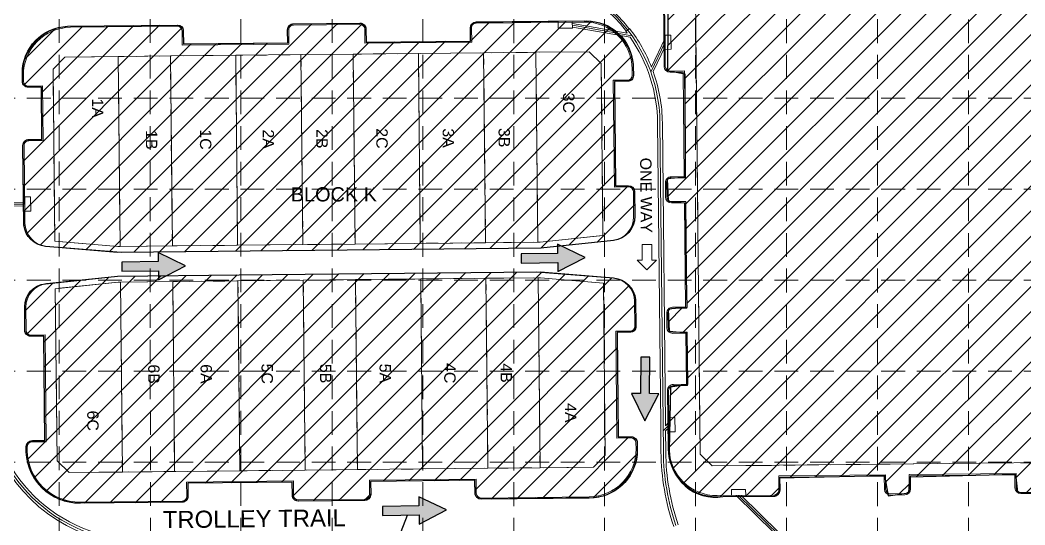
# Model space of a CAD drawing. Extents: x 2509062 to 2510599, y 7103311 to 7105769.
# Drawn here: x 2509354.3 to 2509777.7, y 7104321.8 to 7104534.4 of the extents above; entities that cross this region are included whole.
import ezdxf
from ezdxf.enums import TextEntityAlignment as Align

# ---------------------------------------------------------------- set-up
doc = ezdxf.new("R2010")
doc.units = 0
doc.header["$LTSCALE"] = 40
doc.header["$MEASUREMENT"] = 0
for name, pattern in [('DASHED', [0.75, 0.5, -0.25]), ('HIDDEN', [0.375, 0.25, -0.125]), ('HIDDEN2', [0.1875, 0.125, -0.0625]), ('PHANTOM2', [1.25, 0.625, -0.125, 0.125, -0.125, 0.125, -0.125])]:
    doc.linetypes.add(name, pattern=pattern)
for name, color, linetype in [('1 SODDED LOT', 2, 'Continuous'), ('C-FLOW-ARRW-E', 14, 'Continuous'), ('GRID', 254, 'DASHED'), ('STORM', 5, 'Continuous'), ('XHO461C_PV$0$C-ROAD-BACK-EX', 12, 'Continuous'), ('XHO461C_PV$0$C-ROAD-FACE-EX', 12, 'Continuous'), ('XHO461PT$0$C-ROAD-IDEN-N-P1', 1, 'Continuous'), ('XHO461PT$0$V-AREA-PLIN', 31, 'Continuous'), ('XHO461PT$0$V-PROP-SUBD-IDEN-BLOK-N-P1', 7, 'Continuous'), ('XHO461PT$0$V-PROP-SUBD-IDEN-N-P1', 7, 'Continuous'), ('XHO461PT$0$V-PROP-SUBD-N-P1', 14, 'HIDDEN2'), ('XHO461PT$0$V-RWAY-LINE-N-P1', 6, 'PHANTOM2')]:
    doc.layers.add(name, color=color, linetype=linetype)
doc.styles.get("Standard").update_dxf_attribs({"font": 'ARIAL.TTF'})

msp = doc.modelspace()

# ---------------------------------------------------------------- hatches: boundary and pattern name
at = {"layer": '1 SODDED LOT', "linetype": 'Continuous'}
h = msp.add_hatch(dxfattribs=at)
h.set_pattern_fill('ANSI31', color=256, scale=60, style=0)
edge = h.paths.add_edge_path()
edge.add_line((2509670.09, 7104749.69), (2509669.66, 7104756.45))
edge.add_line((2509669.66, 7104756.45), (2509667.67, 7104757.6))
edge.add_line((2509667.67, 7104757.6), (2509643.66, 7104757.36))
edge.add_line((2509643.66, 7104757.36), (2509642.7, 7104757.42))
edge.add_line((2509642.7, 7104757.42), (2509641.46, 7104757.03))
edge.add_line((2509641.46, 7104757.03), (2509634.78, 7104755.18))
edge.add_line((2509634.78, 7104755.18), (2509629.13, 7104750.56))
edge.add_line((2509629.13, 7104750.56), (2509624.93, 7104743.96))
edge.add_line((2509624.93, 7104743.96), (2509623.62, 7104736.11))
edge.add_line((2509623.62, 7104736.11), (2509624.03, 7104733.49))
edge.add_line((2509624.03, 7104733.49), (2509631.95, 7104732.67))
edge.add_line((2509631.95, 7104732.67), (2509632.01, 7104687.98))
edge.add_line((2509632.01, 7104687.98), (2509624.63, 7104687.52))
edge.add_line((2509624.63, 7104687.52), (2509624.78, 7104677.68))
edge.add_line((2509624.78, 7104677.68), (2509632.78, 7104677.53))
edge.add_line((2509632.78, 7104677.53), (2509633.09, 7104633.7))
edge.add_line((2509633.09, 7104633.7), (2509624.32, 7104632.16))
edge.add_line((2509624.32, 7104632.16), (2509625.55, 7104622.93))
edge.add_line((2509625.55, 7104622.93), (2509633.24, 7104622.47))
edge.add_line((2509633.24, 7104622.47), (2509632.49, 7104578.57))
edge.add_line((2509632.49, 7104578.57), (2509627.54, 7104576.59))
edge.add_line((2509627.54, 7104576.59), (2509627.04, 7104513.24))
edge.add_line((2509627.04, 7104513.24), (2509634.47, 7104511.75))
edge.add_line((2509634.47, 7104511.75), (2509634.6, 7104468.31))
edge.add_line((2509634.6, 7104468.31), (2509626.94, 7104467.59))
edge.add_line((2509626.94, 7104467.59), (2509627.42, 7104458.13))
edge.add_line((2509627.42, 7104458.13), (2509634.24, 7104457.53))
edge.add_line((2509634.24, 7104457.53), (2509635.23, 7104413.4))
edge.add_line((2509635.23, 7104413.4), (2509627.38, 7104412.62))
edge.add_line((2509627.38, 7104412.62), (2509627.77, 7104403.47))
edge.add_line((2509627.77, 7104403.47), (2509635.29, 7104402.68))
edge.add_line((2509635.29, 7104402.68), (2509635.55, 7104380.91))
edge.add_line((2509635.55, 7104380.91), (2509628.36, 7104379.85))
edge.add_line((2509628.36, 7104379.85), (2509627.86, 7104353.29))
edge.add_arc((2509647.32, 7104352.93), 19.46, 178.9331, 279.26)
edge.add_line((2509650.45, 7104333.72), (2509672.53, 7104333.89))
edge.add_line((2509672.53, 7104333.89), (2509674.37, 7104336.23))
edge.add_line((2509674.37, 7104336.23), (2509674.2, 7104341.58))
edge.add_line((2509674.2, 7104341.58), (2509718.53, 7104342.59))
edge.add_line((2509718.53, 7104342.59), (2509720.04, 7104334.06))
edge.add_line((2509720.04, 7104334.06), (2509728.74, 7104335.39))
edge.add_line((2509728.74, 7104335.39), (2509729.24, 7104342.08))
edge.add_line((2509729.24, 7104342.08), (2509773.69, 7104343.19))
edge.add_line((2509773.69, 7104343.19), (2509774.56, 7104335.59))
edge.add_line((2509774.56, 7104335.59), (2509783.18, 7104335.3))
edge.add_line((2509783.18, 7104335.3), (2509784.35, 7104343.04))
edge.add_line((2509784.35, 7104343.04), (2509829.2, 7104343.77))
edge.add_line((2509829.2, 7104343.77), (2509830.11, 7104335.95))
edge.add_line((2509830.11, 7104335.95), (2509838.73, 7104336.35))
edge.add_line((2509838.73, 7104336.35), (2509839.22, 7104343.52))
edge.add_line((2509839.22, 7104343.52), (2509883.99, 7104344.21))
edge.add_line((2509883.99, 7104344.21), (2509883.99, 7104337.02))
edge.add_line((2509883.99, 7104337.02), (2509908.24, 7104336.64))
edge.add_arc((2509908.57, 7104358.07), 21.43, 269.1052, 363.7938)
edge.add_line((2509929.96, 7104359.49), (2509928.31, 7104361.13))
edge.add_line((2509928.31, 7104361.13), (2509922.63, 7104361.25))
edge.add_line((2509922.63, 7104361.25), (2509921.48, 7104405.1))
edge.add_line((2509921.48, 7104405.1), (2509929.53, 7104406.61))
edge.add_line((2509929.53, 7104406.61), (2509928.77, 7104415.66))
edge.add_line((2509928.77, 7104415.66), (2509922.49, 7104415.66))
edge.add_line((2509922.49, 7104415.66), (2509921.91, 7104416.45))
edge.add_line((2509921.91, 7104416.45), (2509921.11, 7104460.78))
edge.add_line((2509921.11, 7104460.78), (2509927.84, 7104460.95))
edge.add_line((2509927.84, 7104460.95), (2509928.53, 7104470.28))
edge.add_line((2509928.53, 7104470.28), (2509921.45, 7104471.31))
edge.add_line((2509921.45, 7104471.31), (2509920.75, 7104515.66))
edge.add_line((2509920.75, 7104515.66), (2509927.8, 7104516.51))
edge.add_line((2509927.8, 7104516.51), (2509927.48, 7104525.06))
edge.add_line((2509927.48, 7104525.06), (2509920.64, 7104526.24))
edge.add_line((2509920.64, 7104526.24), (2509918.78, 7104570.23))
edge.add_line((2509918.78, 7104570.23), (2509926.9, 7104570.77))
edge.add_line((2509926.9, 7104570.77), (2509926.09, 7104580.24))
edge.add_line((2509926.09, 7104580.24), (2509920.13, 7104580.24))
edge.add_line((2509920.13, 7104580.24), (2509919.66, 7104625.52))
edge.add_line((2509919.66, 7104625.52), (2509926.23, 7104626.46))
edge.add_line((2509926.23, 7104626.46), (2509926.8, 7104635.85))
edge.add_line((2509926.8, 7104635.85), (2509919.66, 7104636.04))
edge.add_line((2509919.66, 7104636.04), (2509919.09, 7104680.36))
edge.add_line((2509919.09, 7104680.36), (2509926.61, 7104681.48))
edge.add_line((2509926.61, 7104681.48), (2509925.48, 7104690.69))
edge.add_line((2509925.48, 7104690.69), (2509919.09, 7104690.69))
edge.add_line((2509919.09, 7104690.69), (2509919.01, 7104735.42))
edge.add_line((2509919.01, 7104735.42), (2509925.9, 7104735.95))
edge.add_line((2509925.9, 7104735.95), (2509925.9, 7104742.05))
edge.add_arc((2509908.03, 7104742.05), 17.87, 0, 93.8483)
edge.add_arc((2509890.92, 7104996.36), 237.01, 267.5658, 273.8483, ccw=False)
edge.add_line((2509880.86, 7104759.56), (2509879.57, 7104751.48))
edge.add_line((2509879.57, 7104751.48), (2509834.95, 7104751.36))
edge.add_line((2509834.95, 7104751.36), (2509834.26, 7104758.6))
edge.add_line((2509834.26, 7104758.6), (2509825.18, 7104758.85))
edge.add_line((2509825.18, 7104758.85), (2509824.61, 7104751.49))
edge.add_line((2509824.61, 7104751.49), (2509779.98, 7104750.68))
edge.add_line((2509779.98, 7104750.68), (2509779.58, 7104758.7))
edge.add_line((2509779.58, 7104758.7), (2509770.62, 7104758.47))
edge.add_line((2509770.62, 7104758.47), (2509769.93, 7104750.68))
edge.add_line((2509769.93, 7104750.68), (2509725, 7104750.36))
edge.add_line((2509725, 7104750.36), (2509724.31, 7104756.97))
edge.add_line((2509724.31, 7104756.97), (2509715.09, 7104757.65))
edge.add_line((2509715.09, 7104757.65), (2509714.18, 7104749.8))
edge.add_line((2509714.18, 7104749.8), (2509670.79, 7104749.57))
edge.add_line((2509670.79, 7104749.57), (2509670.09, 7104749.69))

# ---------------------------------------------------------------- linework, layer by layer
for points in [[(2509412.46, 7104436.55), (2509412.52, 7104432.71), (2509397.16, 7104432.46), (2509397.22, 7104428.62), (2509412.58, 7104428.87), (2509412.64, 7104425.03), (2509424.06, 7104430.97), (2509412.46, 7104436.55)], [(2509580.73, 7104440.03), (2509580.79, 7104436.19), (2509565.43, 7104435.95), (2509565.49, 7104432.11), (2509580.85, 7104432.35), (2509580.91, 7104428.51), (2509592.34, 7104434.45), (2509580.73, 7104440.03)], [(2509623.39, 7104377.09), (2509619.55, 7104377.12), (2509619.67, 7104392.48), (2509615.83, 7104392.51), (2509615.71, 7104377.15), (2509611.87, 7104377.18), (2509617.54, 7104365.61), (2509623.39, 7104377.09)], [(2509522.31, 7104333.7), (2509522.37, 7104329.87), (2509507.01, 7104329.62), (2509507.07, 7104325.78), (2509522.43, 7104326.03), (2509522.49, 7104322.19), (2509533.92, 7104328.13), (2509522.31, 7104333.7)]]:
    msp.add_lwpolyline(points, close=True)
at = {"color": 254}
for points in [[(2509412.64, 7104425.03), (2509412.46, 7104436.55), (2509424.06, 7104430.97), (2509412.46, 7104436.55)], [(2509580.91, 7104428.51), (2509580.73, 7104440.03), (2509592.34, 7104434.45), (2509580.73, 7104440.03)], [(2509397.16, 7104432.46), (2509397.22, 7104428.62), (2509412.52, 7104432.71), (2509412.58, 7104428.87)], [(2509565.43, 7104435.95), (2509565.49, 7104432.11), (2509580.79, 7104436.19), (2509580.85, 7104432.35)], [(2509619.67, 7104392.48), (2509615.83, 7104392.51), (2509619.55, 7104377.12), (2509615.71, 7104377.15)], [(2509611.87, 7104377.18), (2509623.39, 7104377.09), (2509617.54, 7104365.61), (2509623.39, 7104377.09)], [(2509522.49, 7104322.19), (2509522.31, 7104333.7), (2509533.92, 7104328.13), (2509522.31, 7104333.7)], [(2509507.01, 7104329.62), (2509507.07, 7104325.78), (2509522.37, 7104329.87), (2509522.43, 7104326.03)]]:
    msp.add_solid(points, dxfattribs=at)
at = {"layer": '1 SODDED LOT', "linetype": 'Continuous'}
for p, q in [((2509487.95, 7104437.52), (2509584.43, 7104534)), ((2509498.67, 7104437.64), (2509595.02, 7104533.98)), ((2509355.6, 7104474.88), (2509412.98, 7104532.25)), ((2509355.73, 7104464.4), (2509422.64, 7104531.31)), ((2509355.87, 7104506.96), (2509380.8, 7104531.89)), ((2509356.11, 7104517.81), (2509369.29, 7104530.99)), ((2509363.29, 7104503.78), (2509391.52, 7104532.01)), ((2509363.4, 7104493.28), (2509402.25, 7104532.13)), ((2509382.12, 7104437.75), (2509477.28, 7104532.92)), ((2509391.93, 7104436.96), (2509488, 7104533.03)), ((2509402.2, 7104436.62), (2509498.52, 7104532.94)), ((2509455.8, 7104437.19), (2509552.3, 7104533.69)), ((2509466.52, 7104437.3), (2509563.01, 7104533.79)), ((2509477.23, 7104437.41), (2509573.72, 7104533.9)), ((2509509.39, 7104437.75), (2509603, 7104531.36)), ((2509445.08, 7104437.07), (2509533.51, 7104525.5)), ((2509520.11, 7104437.86), (2509608.61, 7104526.36)), ((2509355.85, 7104453.92), (2509426.34, 7104524.41)), ((2509357.01, 7104444.47), (2509437.06, 7104524.51)), ((2509362.75, 7104439.6), (2509447.77, 7104524.62)), ((2509372.3, 7104438.55), (2509458.49, 7104524.73)), ((2509412.92, 7104436.74), (2509501.36, 7104525.18)), ((2509423.64, 7104436.85), (2509512.08, 7104525.29)), ((2509434.36, 7104436.96), (2509522.79, 7104525.4)), ((2509530.83, 7104437.97), (2509612.05, 7104519.19)), ((2509541.55, 7104438.09), (2509604.83, 7104501.37)), ((2509552.27, 7104438.2), (2509604.94, 7104490.87)), ((2509562.99, 7104438.31), (2509605.05, 7104480.37)), ((2509573.71, 7104438.43), (2509605.15, 7104469.87)), ((2509585.56, 7104439.67), (2509610.55, 7104464.66)), ((2509597.41, 7104440.92), (2509613.28, 7104456.78)), ((2509453.74, 7104339.67), (2509542.15, 7104428.08)), ((2509464.46, 7104339.79), (2509552.87, 7104428.19)), ((2509469.08, 7104333.79), (2509563.58, 7104428.3)), ((2509477.82, 7104331.93), (2509574.11, 7104428.22)), ((2509357, 7104402.03), (2509379.91, 7104424.94)), ((2509357.28, 7104349.28), (2509434.98, 7104426.97)), ((2509360.25, 7104341.64), (2509445.7, 7104427.09)), ((2509364.37, 7104398.79), (2509391.75, 7104426.18)), ((2509364.48, 7104388.29), (2509402.81, 7104426.63)), ((2509364.58, 7104377.79), (2509413.54, 7104426.75)), ((2509364.69, 7104367.29), (2509424.26, 7104426.86)), ((2509365.22, 7104336), (2509456.42, 7104427.2)), ((2509372.02, 7104332.2), (2509467.13, 7104427.31)), ((2509381.39, 7104330.96), (2509477.85, 7104427.42)), ((2509392.1, 7104331.06), (2509488.57, 7104427.53)), ((2509402.82, 7104331.17), (2509499.28, 7104427.64)), ((2509413.53, 7104331.28), (2509510, 7104427.75)), ((2509432.31, 7104339.45), (2509520.72, 7104427.86)), ((2509443.03, 7104339.56), (2509531.43, 7104427.97)), ((2509488.54, 7104332.04), (2509583.94, 7104427.44)), ((2509507.33, 7104340.22), (2509593.77, 7104426.66)), ((2509518.04, 7104340.34), (2509603.59, 7104425.89)), ((2509356.24, 7104411.88), (2509368.07, 7104423.7)), ((2509528.76, 7104340.45), (2509610.96, 7104422.64)), ((2509539.48, 7104340.56), (2509613.67, 7104414.75)), ((2509546.04, 7104336.51), (2509605.91, 7104396.38)), ((2509552.84, 7104332.71), (2509606.01, 7104385.88)), ((2509563.58, 7104332.84), (2509606.12, 7104375.38)), ((2509574.32, 7104332.97), (2509606.23, 7104364.88)), ((2509585.06, 7104333.1), (2509610.88, 7104358.92)), ((2509595.8, 7104333.24), (2509614.28, 7104351.72)), ((2509499.26, 7104332.16), (2509502.03, 7104334.93))]:
    msp.add_line(p, q, dxfattribs=at)
msp.add_lwpolyline([(2509627.54, 7104576.59), (2509627.04, 7104513.24), (2509634.47, 7104511.75), (2509634.6, 7104468.31), (2509626.94, 7104467.59), (2509627.42, 7104458.13), (2509634.24, 7104457.53), (2509635.23, 7104413.4), (2509627.38, 7104412.62), (2509627.77, 7104403.47), (2509635.29, 7104402.68), (2509635.55, 7104380.91), (2509628.36, 7104379.85), (2509627.86, 7104353.29, 0.468045), (2509650.45, 7104333.72), (2509672.53, 7104333.89), (2509674.37, 7104336.23), (2509674.2, 7104341.58), (2509718.53, 7104342.59), (2509720.04, 7104334.06), (2509728.74, 7104335.39), (2509729.24, 7104342.08), (2509773.69, 7104343.19), (2509774.56, 7104335.59), (2509783.18, 7104335.3)], format="xyb", dxfattribs=at)
for points in [[(2509438.78, 7104524.53), (2509467.09, 7104524.82), (2509467.03, 7104530.38, -0.396063), (2509469.28, 7104532.83), (2509497.56, 7104533.13, -0.416112), (2509500.03, 7104530.7), (2509500.08, 7104525.16), (2509544.08, 7104525.61), (2509544.03, 7104531.04, -0.376946), (2509546.26, 7104533.63), (2509592.83, 7104534.08, -0.399174), (2509612.59, 7104515.69), (2509612.67, 7104514.88), (2509612.73, 7104511.04, -0.433885), (2509610.27, 7104508.66), (2509604.76, 7104508.6), (2509605.21, 7104464.6), (2509610.72, 7104464.66, -0.388111), (2509613.22, 7104462.43), (2509613.33, 7104451.85, -0.385924), (2509604.28, 7104441.64), (2509573.67, 7104438.42), (2509396.86, 7104436.57), (2509365.07, 7104439.13, -0.363883), (2509355.92, 7104448.15), (2509355.52, 7104481.62, -0.441583), (2509358.22, 7104484.14), (2509363.5, 7104484.2), (2509363.27, 7104506.2), (2509357.71, 7104506.15, -0.417342), (2509355.25, 7104508.59), (2509355.26, 7104512.14, -0.402683), (2509374.29, 7104531.82), (2509420.71, 7104532.34, -0.413682), (2509423.02, 7104530.08), (2509423.09, 7104524.37)], [(2509446.68, 7104427.1), (2509572.02, 7104428.39), (2509604.35, 7104425.83, -0.363245), (2509613.64, 7104416.71), (2509613.81, 7104405.45, -0.434247), (2509611.19, 7104402.94), (2509605.84, 7104402.87), (2509606.29, 7104358.88), (2509611.83, 7104358.93, -0.415835), (2509614.32, 7104356.49), (2509614.34, 7104353.38, -0.390215), (2509596.03, 7104333.24), (2509548.6, 7104332.66, -0.350712), (2509546.07, 7104334.63), (2509545.97, 7104340.62), (2509501.98, 7104340.17), (2509502.03, 7104334.68, -0.434573), (2509499.38, 7104332.16), (2509471.41, 7104331.86, -0.421475), (2509469.04, 7104334.24), (2509468.98, 7104339.83), (2509424.98, 7104339.37), (2509425.04, 7104333.88, -0.428809), (2509422.46, 7104331.37), (2509379.69, 7104330.94, -0.434699), (2509356.92, 7104354.85, -0.408279), (2509359.64, 7104357.31), (2509364.79, 7104357.34), (2509364.34, 7104401.33), (2509358.78, 7104401.28, -0.430456), (2509356.32, 7104403.83), (2509356.23, 7104413.6, -0.388586), (2509365.01, 7104423.38), (2509395.36, 7104426.55)]]:
    msp.add_lwpolyline(points, format="xyb", close=True, dxfattribs=at)
at = {"layer": 'C-FLOW-ARRW-E', "color": 7}
msp.add_line((2509397.58, 7104015.76), (2509517.51, 7104325.88), dxfattribs=at)
at = {"layer": 'GRID', "color": 252, "linetype": 'HIDDEN', "lineweight": 0}
for p, q in [((2509600.58, 7103504.78), (2509600.58, 7105728.4)), ((2509638.91, 7103504.77), (2509638.91, 7105728.4)), ((2509677.25, 7103504.76), (2509677.25, 7105728.4)), ((2509715.59, 7103504.76), (2509715.59, 7105728.4)), ((2509753.93, 7103504.75), (2509753.93, 7105728.4)), ((2509370.86, 7103504.81), (2509370.65, 7105726.86)), ((2509409.33, 7103504.81), (2509408.94, 7105726.9)), ((2509447.37, 7103504.8), (2509447.37, 7105726.87)), ((2509485.81, 7103504.79), (2509485.77, 7105726.86)), ((2509523.91, 7103504.79), (2509523.99, 7105726.86)), ((2509562.26, 7103504.78), (2509562.49, 7105726.81)), ((2509102.19, 7104501.61), (2510559.01, 7104501.61)), ((2509102.19, 7104463.27), (2510559.01, 7104463.27)), ((2509102.19, 7104424.93), (2510559.01, 7104424.93)), ((2509102.19, 7104386.6), (2510559.01, 7104386.6)), ((2509102.19, 7104348.26), (2510559.01, 7104348.26))]:
    msp.add_line(p, q, dxfattribs=at)
at = {"layer": 'STORM', "lineweight": 0}
for p, q in [((2509581, 7104533.49), (2509587, 7104533.55)), ((2509581, 7104533.49), (2509587, 7104533.55)), ((2509581.03, 7104530.99), (2509581, 7104533.49)), ((2509581.03, 7104530.99), (2509581, 7104533.49)), ((2509587.03, 7104531.05), (2509581.03, 7104530.99)), ((2509587.03, 7104531.05), (2509581.03, 7104530.99)), ((2509587, 7104533.55), (2509587.03, 7104531.05)), ((2509587, 7104533.55), (2509587.03, 7104531.05)), ((2509610.06, 7104528.99), (2509587.01, 7104533.01)), ((2509610.06, 7104528.99), (2509587.01, 7104533.01)), ((2509612.11, 7104527.87), (2509587.02, 7104532.24)), ((2509612.11, 7104527.87), (2509587.02, 7104532.24)), ((2509611.33, 7104527.24), (2509587.02, 7104531.48)), ((2509611.33, 7104527.24), (2509587.02, 7104531.48)), ((2509609.54, 7104529.67), (2509611.12, 7104530.89)), ((2509609.54, 7104529.67), (2509611.12, 7104530.89)), ((2509620.35, 7104514.68), (2509626.08, 7104526.82)), ((2509620.35, 7104514.68), (2509626.08, 7104526.82)), ((2509626.06, 7104528.1), (2509628.56, 7104528.13)), ((2509626.06, 7104528.1), (2509628.56, 7104528.13)), ((2509626.12, 7104522.1), (2509626.06, 7104528.1)), ((2509626.12, 7104522.1), (2509626.06, 7104528.1)), ((2509628.56, 7104528.13), (2509628.62, 7104522.13)), ((2509628.56, 7104528.13), (2509628.62, 7104522.13)), ((2509620.12, 7104512.44), (2509626.09, 7104525.1)), ((2509620.12, 7104512.44), (2509626.09, 7104525.1)), ((2509621.08, 7104512.72), (2509626.11, 7104523.38)), ((2509621.08, 7104512.72), (2509626.11, 7104523.38)), ((2509628.62, 7104522.13), (2509626.12, 7104522.1)), ((2509628.62, 7104522.13), (2509626.12, 7104522.1)), ((2509624.23, 7104364.45), (2509622.94, 7104491.14)), ((2509624.23, 7104364.45), (2509622.94, 7104491.14)), ((2509625.36, 7104352.6), (2509623.94, 7104491.15)), ((2509625.36, 7104352.6), (2509623.94, 7104491.15)), ((2509626.23, 7104364.47), (2509624.94, 7104491.16)), ((2509626.23, 7104364.47), (2509624.94, 7104491.16)), ((2509356.27, 7104457.71), (2509341.86, 7104457.56)), ((2509356.27, 7104457.71), (2509341.86, 7104457.56)), ((2509356.24, 7104459.96), (2509358.74, 7104459.98)), ((2509356.24, 7104459.96), (2509358.74, 7104459.98)), ((2509356.3, 7104453.96), (2509356.24, 7104459.96)), ((2509356.3, 7104453.96), (2509356.24, 7104459.96)), ((2509358.74, 7104459.98), (2509358.8, 7104453.98)), ((2509358.74, 7104459.98), (2509358.8, 7104453.98)), ((2509356.27, 7104456.96), (2509339.27, 7104456.78)), ((2509356.27, 7104456.96), (2509339.27, 7104456.78)), ((2509356.28, 7104456.21), (2509341.88, 7104456.06)), ((2509356.28, 7104456.21), (2509341.88, 7104456.06)), ((2509358.8, 7104453.98), (2509356.3, 7104453.96)), ((2509358.8, 7104453.98), (2509356.3, 7104453.96)), ((2509627.73, 7104365.02), (2509626.24, 7104363.51)), ((2509627.73, 7104365.02), (2509626.24, 7104363.51)), ((2509627.71, 7104366.96), (2509630.21, 7104366.99)), ((2509627.71, 7104366.96), (2509630.21, 7104366.99)), ((2509627.77, 7104360.96), (2509627.71, 7104366.96)), ((2509627.77, 7104360.96), (2509627.71, 7104366.96)), ((2509630.21, 7104366.99), (2509630.27, 7104360.99)), ((2509630.21, 7104366.99), (2509630.27, 7104360.99)), ((2509624.36, 7104352.59), (2509624.23, 7104364.45)), ((2509624.36, 7104352.59), (2509624.23, 7104364.45)), ((2509627.74, 7104363.96), (2509625.27, 7104361.46)), ((2509627.74, 7104363.96), (2509625.27, 7104361.46)), ((2509626.24, 7104363.51), (2509626.23, 7104364.47)), ((2509626.24, 7104363.51), (2509626.23, 7104364.47)), ((2509627.75, 7104362.91), (2509626.27, 7104361.4)), ((2509627.75, 7104362.91), (2509626.27, 7104361.4)), ((2509626.36, 7104352.61), (2509626.27, 7104361.4)), ((2509626.36, 7104352.61), (2509626.27, 7104361.4)), ((2509630.27, 7104360.99), (2509627.77, 7104360.96)), ((2509630.27, 7104360.99), (2509627.77, 7104360.96)), ((2509654.02, 7104336.73), (2509660.02, 7104336.79)), ((2509654.02, 7104336.73), (2509660.02, 7104336.79)), ((2509654.05, 7104334.23), (2509654.02, 7104336.73)), ((2509654.05, 7104334.23), (2509654.02, 7104336.73)), ((2509660.02, 7104336.79), (2509660.05, 7104334.29)), ((2509660.02, 7104336.79), (2509660.05, 7104334.29)), ((2509660.05, 7104334.29), (2509654.05, 7104334.23)), ((2509660.05, 7104334.29), (2509654.05, 7104334.23)), ((2509655.99, 7104334.25), (2509671.9, 7104318.66)), ((2509655.99, 7104334.25), (2509671.9, 7104318.66)), ((2509657.05, 7104334.26), (2509674.22, 7104317.43)), ((2509657.05, 7104334.26), (2509674.22, 7104317.43)), ((2509658.11, 7104334.27), (2509674.02, 7104318.68)), ((2509658.11, 7104334.27), (2509674.02, 7104318.68))]:
    msp.add_line(p, q, dxfattribs=at)
for centre, radius, start, end in [((2509558.94, 7104490.48), 65.75, 37.7581, 46.5153), ((2509558.94, 7104490.48), 65.75, 37.7581, 46.5153), ((2509558.94, 7104490.48), 64.25, 37.7581, 46.5153), ((2509558.94, 7104490.48), 64.25, 37.7581, 46.5153), ((2509558.94, 7104490.48), 65, 0.5865, 46.5153), ((2509558.94, 7104490.48), 65, 0.5865, 46.5153), ((2509558.94, 7104490.48), 66, 21.506, 37.7581), ((2509558.94, 7104490.48), 66, 21.506, 37.7581), ((2509558.94, 7104490.48), 64, 36.9908, 37.7581), ((2509558.94, 7104490.48), 64, 36.9908, 37.7581), ((2509558.94, 7104490.48), 64, 0.5865, 35.0607), ((2509558.94, 7104490.48), 64, 0.5865, 35.0607), ((2509558.94, 7104490.48), 66, 0.5865, 19.6913), ((2509558.94, 7104490.48), 66, 0.5865, 19.6913), ((2509405.07, 7104379.68), 65, 180.5865, 270.5865), ((2509405.07, 7104379.68), 65, 180.5865, 270.5865), ((2509405.07, 7104379.68), 64, 180.5865, 270.5865), ((2509405.07, 7104379.68), 64, 180.5865, 270.5865), ((2509405.07, 7104379.68), 66, 204.7408, 270.5865), ((2509405.07, 7104379.68), 66, 204.7408, 270.5865), ((2509725.35, 7104353.63), 101, 180.5865, 198.7388), ((2509725.35, 7104353.63), 101, 180.5865, 198.7388), ((2509725.35, 7104353.63), 100, 180.5865, 198.7388), ((2509725.35, 7104353.63), 100, 180.5865, 198.7388), ((2509725.35, 7104353.63), 99, 180.5865, 198.7388), ((2509725.35, 7104353.63), 99, 180.5865, 198.7388)]:
    msp.add_arc(centre, radius, start, end, dxfattribs=at)
at = {"layer": 'XHO461C_PV$0$C-ROAD-BACK-EX', "color": 7, "lineweight": 0}
for p, q in [((2509625.57, 7104575.95), (2509626.19, 7104514.95)), ((2509375.51, 7104531.39), (2509420.51, 7104531.85)), ((2509422.53, 7104529.87), (2509422.59, 7104523.87)), ((2509467.53, 7104530.33), (2509467.59, 7104524.33)), ((2509469.51, 7104532.35), (2509497.51, 7104532.64)), ((2509499.53, 7104530.66), (2509499.59, 7104524.66)), ((2509544.52, 7104531.12), (2509544.59, 7104525.12)), ((2509546.5, 7104533.14), (2509592, 7104533.6)), ((2509467.59, 7104524.33), (2509422.59, 7104523.87)), ((2509544.59, 7104525.12), (2509499.59, 7104524.66)), ((2509612.23, 7104511.17), (2509612.21, 7104513.81)), ((2509634.21, 7104513.04), (2509628.21, 7104512.97)), ((2509634.67, 7104468.04), (2509634.21, 7104513.04)), ((2509355.74, 7104508.62), (2509355.72, 7104511.18)), ((2509604.25, 7104509.09), (2509610.25, 7104509.15)), ((2509604.25, 7104509.09), (2509604.71, 7104464.09)), ((2509363.76, 7104506.7), (2509357.77, 7104506.64)), ((2509364, 7104483.7), (2509363.76, 7104506.7)), ((2509364, 7104483.7), (2509358, 7104483.64)), ((2509356.36, 7104448.96), (2509356.02, 7104481.62)), ((2509634.67, 7104468.04), (2509628.68, 7104467.98)), ((2509604.71, 7104464.09), (2509610.71, 7104464.16)), ((2509612.84, 7104451.63), (2509612.73, 7104462.18)), ((2509626.76, 7104459.96), (2509626.7, 7104465.96)), ((2509634.78, 7104458.04), (2509628.78, 7104457.98)), ((2509635.24, 7104413.04), (2509634.78, 7104458.04)), ((2509613.31, 7104405.45), (2509613.21, 7104415.99)), ((2509356.82, 7104403.75), (2509356.72, 7104413.42)), ((2509635.24, 7104413.04), (2509629.24, 7104412.98)), ((2509627.32, 7104404.96), (2509627.26, 7104410.96)), ((2509605.34, 7104403.37), (2509611.34, 7104403.43)), ((2509605.34, 7104403.37), (2509605.8, 7104358.37)), ((2509635.34, 7104403.04), (2509629.34, 7104402.98)), ((2509635.57, 7104380.54), (2509635.34, 7104403.04)), ((2509364.84, 7104401.84), (2509358.84, 7104401.78)), ((2509365.3, 7104356.84), (2509364.84, 7104401.84)), ((2509627.84, 7104353.96), (2509627.59, 7104378.46)), ((2509635.57, 7104380.54), (2509629.57, 7104380.48)), ((2509365.3, 7104356.84), (2509359.3, 7104356.78)), ((2509605.8, 7104358.37), (2509611.8, 7104358.43)), ((2509613.84, 7104353.82), (2509613.82, 7104356.45)), ((2509357.34, 7104353.19), (2509357.32, 7104354.76)), ((2509728.96, 7104343), (2509773.96, 7104343.46)), ((2509773.96, 7104343.46), (2509774.02, 7104337.46)), ((2509424.48, 7104339.88), (2509469.47, 7104340.34)), ((2509424.54, 7104333.88), (2509424.48, 7104339.88)), ((2509469.53, 7104334.34), (2509469.47, 7104340.34)), ((2509501.47, 7104340.67), (2509546.47, 7104341.13)), ((2509501.53, 7104334.67), (2509501.47, 7104340.67)), ((2509546.53, 7104335.13), (2509546.47, 7104341.13)), ((2509673.96, 7104342.43), (2509718.96, 7104342.89)), ((2509673.96, 7104342.43), (2509674.02, 7104336.43)), ((2509718.96, 7104342.89), (2509719.02, 7104336.89)), ((2509728.96, 7104343), (2509729.02, 7104337)), ((2509721.04, 7104334.91), (2509727.04, 7104334.98)), ((2509776.04, 7104335.48), (2509782.04, 7104335.54)), ((2509379.56, 7104331.42), (2509422.56, 7104331.86)), ((2509471.56, 7104332.36), (2509499.55, 7104332.65)), ((2509548.55, 7104333.15), (2509594.05, 7104333.61)), ((2509672.04, 7104334.41), (2509648.05, 7104334.17))]:
    msp.add_line(p, q, dxfattribs=at)
for centre, radius, start, end in [((2509375.72, 7104511.39), 20, 90.5865, 180.5865), ((2509420.53, 7104529.85), 2, 0.5865, 90.5865), ((2509469.53, 7104530.35), 2, 90.5865, 180.5865), ((2509497.53, 7104530.64), 2, 0.5865, 90.5865), ((2509546.52, 7104531.14), 2, 90.5865, 180.5865), ((2509592.21, 7104513.61), 20, 0.5865, 90.5865), ((2509628.19, 7104514.97), 2, 180.5865, 270.5865), ((2509357.74, 7104508.64), 2, 180.5865, 270.5865), ((2509610.23, 7104511.15), 2, 270.5865, 0.5865), ((2509358.02, 7104481.64), 2, 90.5865, 180.5865), ((2509628.7, 7104465.98), 2, 90.5865, 180.5865), ((2509610.73, 7104462.16), 2, 0.5865, 90.5865), ((2509628.76, 7104459.98), 2, 180.5865, 270.5865), ((2509602.84, 7104451.53), 10, 275.9758, 0.5865), ((2509366.36, 7104449.06), 10, 180.5865, 265.1972), ((2509603.21, 7104415.89), 10, 0.5865, 85.1972), ((2509366.72, 7104413.52), 10, 95.9758, 180.5865), ((2509629.26, 7104410.98), 2, 90.5865, 180.5865), ((2509358.82, 7104403.78), 2, 180.5865, 270.5865), ((2509611.31, 7104405.43), 2, 270.5865, 0.5865), ((2509629.32, 7104404.98), 2, 180.5865, 270.5865), ((2509629.59, 7104378.48), 2, 90.5865, 180.5865), ((2509359.32, 7104354.78), 2, 90.5865, 180.5865), ((2509611.82, 7104356.43), 2, 0.5865, 90.5865), ((2509379.33, 7104353.42), 22, 180.5865, 270.5865), ((2509593.84, 7104353.61), 20, 270.5865, 0.5865), ((2509647.84, 7104354.17), 20, 180.5865, 270.5865), ((2509548.53, 7104335.15), 2, 180.5865, 270.5865), ((2509672.02, 7104336.41), 2, 270.5865, 0.5865), ((2509721.02, 7104336.91), 2, 180.5865, 270.5865), ((2509727.02, 7104336.98), 2, 270.5865, 0.5865), ((2509776.02, 7104337.48), 2, 180.5865, 270.5865), ((2509422.54, 7104333.86), 2, 270.5865, 0.5865), ((2509471.53, 7104334.36), 2, 180.5865, 270.5865), ((2509499.53, 7104334.65), 2, 270.5865, 0.5865)]:
    msp.add_arc(centre, radius, start, end, dxfattribs=at)
at = {"layer": 'XHO461C_PV$0$C-ROAD-FACE-EX', "color": 7, "lineweight": 0}
for p, q in [((2509625.07, 7104575.94), (2509625.69, 7104514.95)), ((2509546.5, 7104533.64), (2509592, 7104534.1)), ((2509375.51, 7104531.89), (2509420.51, 7104532.35)), ((2509423.03, 7104529.87), (2509423.09, 7104524.37)), ((2509467.03, 7104530.32), (2509467.08, 7104524.82)), ((2509469.5, 7104532.85), (2509497.5, 7104533.14)), ((2509500.03, 7104530.66), (2509500.08, 7104525.16)), ((2509544.02, 7104531.11), (2509544.08, 7104525.61)), ((2509544.08, 7104525.61), (2509500.08, 7104525.16)), ((2509467.08, 7104524.82), (2509423.09, 7104524.37)), ((2509612.73, 7104511.18), (2509612.71, 7104513.81)), ((2509355.24, 7104508.61), (2509355.22, 7104511.18)), ((2509604.76, 7104508.6), (2509610.26, 7104508.65)), ((2509604.76, 7104508.6), (2509605.21, 7104464.6)), ((2509633.72, 7104512.53), (2509628.22, 7104512.47)), ((2509634.17, 7104468.53), (2509633.72, 7104512.53)), ((2509363.27, 7104506.2), (2509357.77, 7104506.14)), ((2509363.5, 7104484.2), (2509363.27, 7104506.2)), ((2509363.5, 7104484.2), (2509358, 7104484.14)), ((2509355.85, 7104449.23), (2509355.52, 7104481.62)), ((2509634.17, 7104468.53), (2509628.67, 7104468.48)), ((2509605.21, 7104464.6), (2509610.71, 7104464.66)), ((2509613.34, 7104451.91), (2509613.23, 7104462.18)), ((2509626.26, 7104459.95), (2509626.2, 7104465.95)), ((2509634.28, 7104457.53), (2509628.78, 7104457.48)), ((2509634.73, 7104413.54), (2509634.28, 7104457.53)), ((2509573.59, 7104438.41), (2509604.16, 7104441.61)), ((2509395.37, 7104436.59), (2509365.24, 7104439.12)), ((2509395.37, 7104436.59), (2509573.59, 7104438.41)), ((2509395.47, 7104426.59), (2509573.63, 7104428.41)), ((2509573.63, 7104428.41), (2509604.32, 7104425.83)), ((2509395.47, 7104426.59), (2509365.4, 7104423.44)), ((2509613.81, 7104405.46), (2509613.71, 7104415.72)), ((2509356.32, 7104403.75), (2509356.22, 7104413.14)), ((2509634.73, 7104413.54), (2509629.23, 7104413.48)), ((2509626.82, 7104404.95), (2509626.76, 7104410.95)), ((2509605.84, 7104402.87), (2509611.34, 7104402.93)), ((2509605.84, 7104402.87), (2509606.29, 7104358.88)), ((2509364.34, 7104401.33), (2509358.84, 7104401.28)), ((2509364.79, 7104357.33), (2509364.34, 7104401.33)), ((2509634.85, 7104402.54), (2509629.35, 7104402.48)), ((2509635.07, 7104381.04), (2509634.85, 7104402.54)), ((2509627.34, 7104353.96), (2509627.09, 7104378.46)), ((2509635.07, 7104381.04), (2509629.57, 7104380.98)), ((2509364.79, 7104357.33), (2509359.29, 7104357.28)), ((2509606.29, 7104358.88), (2509611.79, 7104358.93)), ((2509614.34, 7104353.82), (2509614.32, 7104356.46)), ((2509356.84, 7104353.19), (2509356.82, 7104354.75)), ((2509424.98, 7104339.38), (2509468.98, 7104339.83)), ((2509425.04, 7104333.88), (2509424.98, 7104339.38)), ((2509469.03, 7104334.33), (2509468.98, 7104339.83)), ((2509501.98, 7104340.17), (2509545.97, 7104340.62)), ((2509502.03, 7104334.67), (2509501.98, 7104340.17)), ((2509546.03, 7104335.12), (2509545.97, 7104340.62)), ((2509674.47, 7104341.94), (2509718.47, 7104342.39)), ((2509674.47, 7104341.94), (2509674.52, 7104336.44)), ((2509718.47, 7104342.39), (2509718.52, 7104336.89)), ((2509729.46, 7104342.5), (2509773.46, 7104342.95)), ((2509729.46, 7104342.5), (2509729.52, 7104337)), ((2509773.46, 7104342.95), (2509773.52, 7104337.45)), ((2509776.04, 7104334.98), (2509782.04, 7104335.04)), ((2509379.57, 7104330.92), (2509422.56, 7104331.36)), ((2509471.56, 7104331.86), (2509499.56, 7104332.15)), ((2509548.56, 7104332.65), (2509594.05, 7104333.11)), ((2509672.05, 7104333.91), (2509648.05, 7104333.67)), ((2509721.05, 7104334.41), (2509727.05, 7104334.48))]:
    msp.add_line(p, q, dxfattribs=at)
for centre, radius, start, end in [((2509592.21, 7104513.61), 20.5, 0.5865, 90.5865), ((2509375.72, 7104511.39), 20.5, 90.5865, 180.5865), ((2509420.53, 7104529.85), 2.5, 0.5865, 90.5865), ((2509469.53, 7104530.35), 2.5, 90.5865, 180.5865), ((2509497.53, 7104530.64), 2.5, 0.5865, 90.5865), ((2509546.52, 7104531.14), 2.5, 90.5865, 180.5865), ((2509628.19, 7104514.97), 2.5, 180.5865, 270.5865), ((2509357.74, 7104508.64), 2.5, 180.5865, 270.5865), ((2509610.23, 7104511.15), 2.5, 270.5865, 0.5865), ((2509358.02, 7104481.64), 2.5, 90.5865, 180.5865), ((2509628.7, 7104465.98), 2.5, 90.5865, 180.5865), ((2509610.73, 7104462.16), 2.5, 0.5865, 90.5865), ((2509628.76, 7104459.98), 2.5, 180.5865, 270.5865), ((2509603.09, 7104451.8), 10.25, 275.9758, 0.5865), ((2509366.1, 7104449.33), 10.25, 180.5865, 265.1972), ((2509603.46, 7104415.62), 10.25, 0.5865, 85.1972), ((2509366.47, 7104413.25), 10.25, 95.9758, 180.5865), ((2509629.26, 7104410.98), 2.5, 90.5865, 180.5865), ((2509358.82, 7104403.78), 2.5, 180.5865, 270.5865), ((2509611.31, 7104405.43), 2.5, 270.5865, 0.5865), ((2509629.32, 7104404.98), 2.5, 180.5865, 270.5865), ((2509629.59, 7104378.48), 2.5, 90.5865, 180.5865), ((2509359.32, 7104354.78), 2.5, 90.5865, 180.5865), ((2509611.82, 7104356.43), 2.5, 0.5865, 90.5865), ((2509379.33, 7104353.42), 22.5, 180.5865, 270.5865), ((2509593.84, 7104353.61), 20.5, 270.5865, 0.5865), ((2509647.84, 7104354.17), 20.5, 180.5865, 270.5865), ((2509548.53, 7104335.15), 2.5, 180.5865, 270.5865), ((2509672.02, 7104336.41), 2.5, 270.5865, 0.5865), ((2509721.02, 7104336.91), 2.5, 180.5865, 270.5865), ((2509727.02, 7104336.98), 2.5, 270.5865, 0.5865), ((2509776.02, 7104337.48), 2.5, 180.5865, 270.5865), ((2509422.54, 7104333.86), 2.5, 270.5865, 0.5865), ((2509471.53, 7104334.36), 2.5, 180.5865, 270.5865), ((2509499.53, 7104334.65), 2.5, 270.5865, 0.5865)]:
    msp.add_arc(centre, radius, start, end, dxfattribs=at)
at = {"layer": 'XHO461PT$0$C-ROAD-IDEN-N-P1', "color": 7, "lineweight": 0}
for p, q in [((2509616.39, 7104433.27), (2509616.39, 7104439.95)), ((2509616.39, 7104439.95), (2509620.48, 7104439.95)), ((2509620.48, 7104439.95), (2509620.48, 7104433.27)), ((2509618.44, 7104429.19), (2509614.35, 7104433.27)), ((2509614.35, 7104433.27), (2509616.39, 7104433.27)), ((2509622.52, 7104433.27), (2509618.44, 7104429.19)), ((2509620.48, 7104433.27), (2509622.52, 7104433.27))]:
    msp.add_line(p, q, dxfattribs=at)
at = {"layer": 'XHO461PT$0$V-AREA-PLIN', "color": 7, "lineweight": 0}
for p, q in [((2509636.9, 7104739.57), (2509640.87, 7104351.59)), ((2509373.14, 7104518.86), (2509368.19, 7104513.81)), ((2509395.64, 7104519.09), (2509373.14, 7104518.86)), ((2509417.64, 7104519.32), (2509395.64, 7104519.09)), ((2509396.46, 7104439.09), (2509395.64, 7104519.09)), ((2509395.64, 7104519.09), (2509396.46, 7104439.09)), ((2509445.14, 7104519.6), (2509417.64, 7104519.32)), ((2509418.46, 7104439.32), (2509417.64, 7104519.32)), ((2509417.64, 7104519.32), (2509418.46, 7104439.32)), ((2509472.64, 7104519.88), (2509445.14, 7104519.6)), ((2509445.96, 7104439.6), (2509445.14, 7104519.6)), ((2509445.14, 7104519.6), (2509445.96, 7104439.6)), ((2509494.63, 7104520.1), (2509472.64, 7104519.88)), ((2509473.45, 7104439.88), (2509472.64, 7104519.88)), ((2509472.64, 7104519.88), (2509473.45, 7104439.88)), ((2509522.13, 7104520.39), (2509494.63, 7104520.1)), ((2509495.45, 7104440.11), (2509494.63, 7104520.1)), ((2509494.63, 7104520.1), (2509495.45, 7104440.11)), ((2509549.63, 7104520.67), (2509522.13, 7104520.39)), ((2509522.95, 7104440.39), (2509522.13, 7104520.39)), ((2509522.13, 7104520.39), (2509522.95, 7104440.39)), ((2509571.63, 7104520.89), (2509549.63, 7104520.67)), ((2509550.45, 7104440.67), (2509549.63, 7104520.67)), ((2509549.63, 7104520.67), (2509550.45, 7104440.67)), ((2509594.13, 7104521.12), (2509571.63, 7104520.89)), ((2509572.45, 7104440.9), (2509571.63, 7104520.89)), ((2509571.63, 7104520.89), (2509572.45, 7104440.9)), ((2509599.18, 7104516.17), (2509594.13, 7104521.12)), ((2509368.19, 7104513.81), (2509368.93, 7104441.31)), ((2509599.92, 7104443.68), (2509599.18, 7104516.17)), ((2509368.93, 7104441.31), (2509395.46, 7104439.08)), ((2509550.45, 7104440.67), (2509572.45, 7104440.9)), ((2509572.45, 7104440.9), (2509573.45, 7104440.91)), ((2509573.45, 7104440.91), (2509599.92, 7104443.68)), ((2509395.46, 7104439.08), (2509396.46, 7104439.09)), ((2509396.46, 7104439.09), (2509418.46, 7104439.32)), ((2509418.46, 7104439.32), (2509445.96, 7104439.6)), ((2509445.96, 7104439.6), (2509473.45, 7104439.88)), ((2509473.45, 7104439.88), (2509495.45, 7104440.11)), ((2509495.45, 7104440.11), (2509522.95, 7104440.39)), ((2509522.95, 7104440.39), (2509550.45, 7104440.67)), ((2509395.61, 7104424.08), (2509369.14, 7104421.31)), ((2509396.61, 7104424.1), (2509395.61, 7104424.08)), ((2509418.61, 7104424.32), (2509396.61, 7104424.1)), ((2509396.61, 7104424.1), (2509397.43, 7104344.1)), ((2509397.43, 7104344.1), (2509396.61, 7104424.1)), ((2509446.11, 7104424.6), (2509418.61, 7104424.32)), ((2509418.61, 7104424.32), (2509419.43, 7104344.32)), ((2509419.43, 7104344.32), (2509418.61, 7104424.32)), ((2509473.61, 7104424.88), (2509446.11, 7104424.6)), ((2509446.11, 7104424.6), (2509446.93, 7104344.61)), ((2509446.93, 7104344.61), (2509446.11, 7104424.6)), ((2509495.61, 7104425.11), (2509473.61, 7104424.88)), ((2509473.61, 7104424.88), (2509474.43, 7104344.89)), ((2509474.43, 7104344.89), (2509473.61, 7104424.88)), ((2509523.11, 7104425.39), (2509495.61, 7104425.11)), ((2509495.61, 7104425.11), (2509496.43, 7104345.11)), ((2509496.43, 7104345.11), (2509495.61, 7104425.11)), ((2509550.6, 7104425.67), (2509523.11, 7104425.39)), ((2509523.11, 7104425.39), (2509523.92, 7104345.39)), ((2509523.92, 7104345.39), (2509523.11, 7104425.39)), ((2509572.6, 7104425.9), (2509550.6, 7104425.67)), ((2509550.6, 7104425.67), (2509551.42, 7104345.68)), ((2509551.42, 7104345.68), (2509550.6, 7104425.67)), ((2509573.6, 7104425.91), (2509572.6, 7104425.9)), ((2509572.6, 7104425.9), (2509573.42, 7104345.9)), ((2509573.42, 7104345.9), (2509572.6, 7104425.9)), ((2509600.13, 7104423.68), (2509573.6, 7104425.91)), ((2509369.14, 7104421.31), (2509369.88, 7104348.82)), ((2509600.87, 7104351.18), (2509600.13, 7104423.68)), ((2509369.88, 7104348.82), (2509374.93, 7104343.87)), ((2509595.92, 7104346.13), (2509600.87, 7104351.18)), ((2509640.87, 7104351.59), (2509645.92, 7104346.64)), ((2509645.92, 7104346.64), (2509911.9, 7104349.37)), ((2509374.93, 7104343.87), (2509397.43, 7104344.1)), ((2509397.43, 7104344.1), (2509419.43, 7104344.32)), ((2509419.43, 7104344.32), (2509446.93, 7104344.61)), ((2509446.93, 7104344.61), (2509474.43, 7104344.89)), ((2509474.43, 7104344.89), (2509496.43, 7104345.11)), ((2509496.43, 7104345.11), (2509523.92, 7104345.39)), ((2509523.92, 7104345.39), (2509551.42, 7104345.68)), ((2509551.42, 7104345.68), (2509573.42, 7104345.9)), ((2509573.42, 7104345.9), (2509595.92, 7104346.13))]:
    msp.add_line(p, q, dxfattribs=at)
at = {"layer": 'XHO461PT$0$V-PROP-SUBD-N-P1', "color": 7, "lineweight": 0}
for p, q in [((2509396.46, 7104439.09), (2509395.64, 7104519.09)), ((2509418.46, 7104439.32), (2509417.64, 7104519.32)), ((2509445.96, 7104439.6), (2509445.14, 7104519.6)), ((2509473.45, 7104439.88), (2509472.64, 7104519.88)), ((2509495.45, 7104440.11), (2509494.63, 7104520.1)), ((2509522.95, 7104440.39), (2509522.13, 7104520.39)), ((2509550.45, 7104440.67), (2509549.63, 7104520.67)), ((2509572.45, 7104440.9), (2509571.63, 7104520.89)), ((2509397.43, 7104344.1), (2509396.61, 7104424.1)), ((2509419.43, 7104344.32), (2509418.61, 7104424.32)), ((2509446.93, 7104344.61), (2509446.11, 7104424.6)), ((2509474.43, 7104344.89), (2509473.61, 7104424.88)), ((2509496.43, 7104345.11), (2509495.61, 7104425.11)), ((2509523.92, 7104345.39), (2509523.11, 7104425.39)), ((2509551.42, 7104345.68), (2509550.6, 7104425.67)), ((2509573.42, 7104345.9), (2509572.6, 7104425.9))]:
    msp.add_line(p, q, dxfattribs=at)
at = {"layer": 'XHO461PT$0$V-RWAY-LINE-N-P1', "color": 7, "lineweight": 0}
for p, q in [((2509640.87, 7104351.59), (2509636.9, 7104739.57)), ((2509373.14, 7104518.86), (2509368.19, 7104513.81)), ((2509373.14, 7104518.86), (2509594.13, 7104521.12)), ((2509594.13, 7104521.12), (2509599.18, 7104516.17)), ((2509368.93, 7104441.31), (2509368.19, 7104513.81)), ((2509599.92, 7104443.68), (2509599.18, 7104516.17)), ((2509395.46, 7104439.08), (2509368.93, 7104441.31)), ((2509395.46, 7104439.08), (2509573.45, 7104440.91)), ((2509573.45, 7104440.91), (2509599.92, 7104443.68)), ((2509395.61, 7104424.08), (2509369.14, 7104421.31)), ((2509395.61, 7104424.08), (2509573.6, 7104425.91)), ((2509573.6, 7104425.91), (2509600.13, 7104423.68)), ((2509369.88, 7104348.82), (2509369.14, 7104421.31)), ((2509600.87, 7104351.18), (2509600.13, 7104423.68)), ((2509374.93, 7104343.87), (2509369.88, 7104348.82)), ((2509600.87, 7104351.18), (2509595.92, 7104346.13)), ((2509645.92, 7104346.64), (2509640.87, 7104351.59)), ((2509645.92, 7104346.64), (2509911.9, 7104349.37)), ((2509374.93, 7104343.87), (2509595.92, 7104346.13))]:
    msp.add_line(p, q, dxfattribs=at)
msp.add_arc((2509379.33, 7104353.41), 57.5, 180.5865, 270.5865, dxfattribs=at)

# ---------------------------------------------------------------- texts
at = {"layer": 'XHO461PT$0$C-ROAD-IDEN-N-P1', "color": 7, "lineweight": 0}
for s, height, rotation, p in [('ONE WAY', 4.8, 270.5867, (2509615.56, 7104476.46)), ('TROLLEY TRAIL', 7.2, 0.5867, (2509414.46, 7104320.44))]:
    msp.add_text(s, height=height, rotation=rotation, dxfattribs=at).set_placement(p)
at = {"layer": 'XHO461PT$0$V-PROP-SUBD-IDEN-BLOK-N-P1', "lineweight": 0}
msp.add_text('BLOCK K', height=6, dxfattribs=at).set_placement((2509468.34, 7104458.06))
at = {"layer": 'XHO461PT$0$V-PROP-SUBD-IDEN-N-P1', "lineweight": 0}
for s, p in [('1A', (2509386.97, 7104497.36)), ('3C', (2509585.49, 7104499.61)), ('1B', (2509409.71, 7104483.98)), ('1C', (2509432.49, 7104484.13)), ('2A', (2509458.92, 7104484.3)), ('2B', (2509481.57, 7104484.44)), ('2C', (2509506.8, 7104484.59)), ('3A', (2509534.77, 7104484.75)), ('3B', (2509558.3, 7104484.9)), ('6B', (2509410.68, 7104385.32)), ('6A', (2509432.74, 7104385.4)), ('5C', (2509458.45, 7104385.48)), ('5B', (2509483.04, 7104385.55)), ('5A', (2509508.14, 7104385.63)), ('4C', (2509535.42, 7104385.71)), ('4B', (2509559.19, 7104385.79)), ('6C', (2509384.99, 7104365.69)), ('4A', (2509586.29, 7104369.02))]:
    msp.add_text(s, height=4.8, rotation=270, dxfattribs=at).set_placement(p, align=Align.MIDDLE)

doc.saveas('drawing.dxf')
